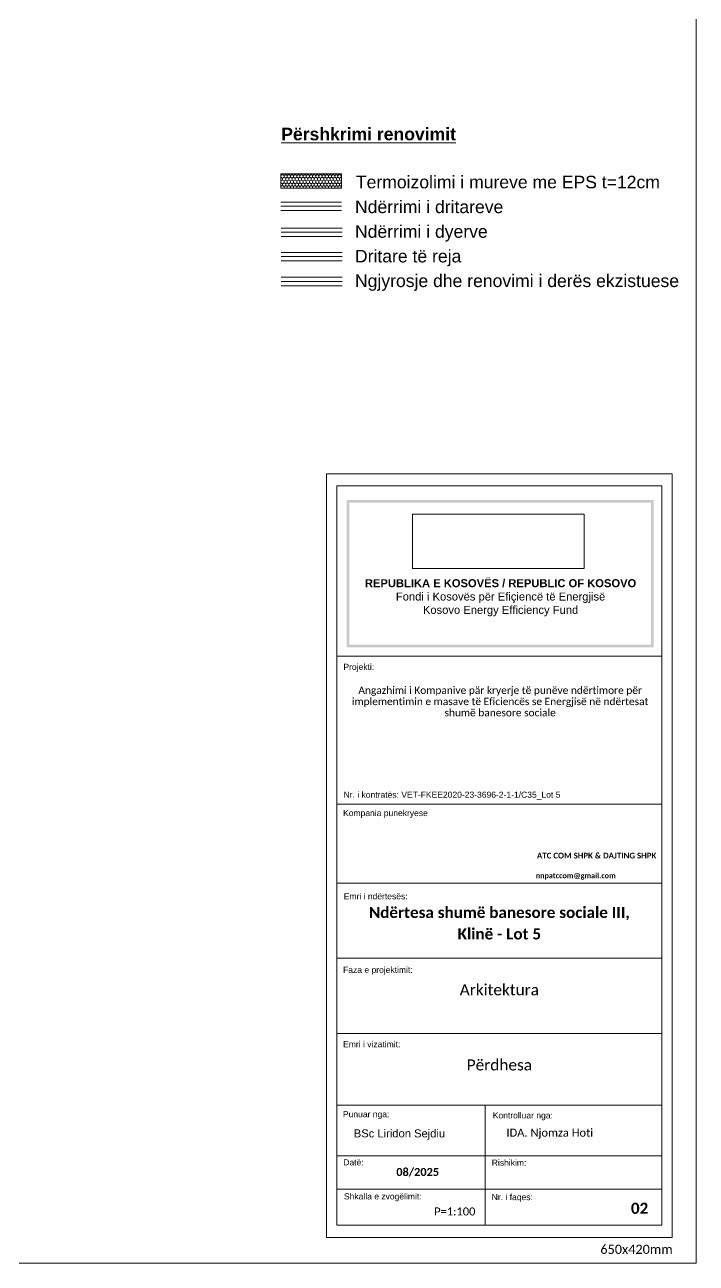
# Model space of a CAD drawing. Header units: feet. Extents: x 2791058 to 2855058, y -67651 to -26651.
# Drawn here: x 2840371 to 2855058, y -67651 to -40570 of the extents above; entities that cross this region are included whole.
import ezdxf

# ---------------------------------------------------------------- set-up
doc = ezdxf.new("R2010")
doc.units = ezdxf.units.FT
doc.header["$MEASUREMENT"] = 0
doc.header["$XCLIPFRAME"] = 0
for name, color, linetype, lineweight in [('Annotation - Text_Pen_No__1', 7, 'Continuous', 0), ('Dimensioning - General_Pen_No__41', 7, 'Continuous', 0), ('Shell - Roof_Pen_No__1', 7, 'Continuous', 0), ('Shell - Roof_Pen_No__21', 7, 'Continuous', 0), ('Structural - Bearing_Pen_No__1', 7, 'Continuous', 0), ('Structural - Bearing_Pen_No__11', 171, 'Continuous', 0), ('Structural - Bearing_Pen_No__20', 1, 'Continuous', 0), ('Structural - Bearing_Pen_No__60', 230, 'Continuous', 0), ('Text blocks_Pen_No__1', 7, 'Continuous', 0)]:
    doc.layers.add(name, color=color, linetype=linetype, lineweight=lineweight)
for name, color, linetype, lineweight, true_color in [('Annotation - Text_Pen_No__61', 7, 'Continuous', 0, 0x6a6a6a), ('Shell - Roof_Pen_No__61', 7, 'Continuous', 0, 0x6a6a6a), ('Structural - Bearing_Pen_No__14', 7, 'Continuous', 0, 0xbd8b17), ('Structural - Bearing_Pen_No__4', 7, 'Continuous', 0, 0x029e21), ('Structural - Bearing_Pen_No__86', 7, 'Continuous', 0, 0x5555ff)]:
    doc.layers.add(name, color=color, linetype=linetype, lineweight=lineweight, true_color=true_color)
doc.layers.add('Drawing & Figure', color=7, linetype='Continuous')
doc.styles.add('GENERATED_STYLE_1', font='arial.ttf')
doc.styles.add('GENERATED_STYLE_2', font='arialbd.ttf')
doc.styles.add('GENERATED_STYLE_3', font='calibri.ttf')
doc.styles.add('GENERATED_STYLE_4', font='calibrib.ttf')
doc.styles.add('GENERATED_STYLE_5', font='calibril.ttf')
doc.styles.add('MtXpl_Arial', font='', dxfattribs={"height": 0.2})
doc.styles.get('MtXpl_Arial').set_extended_font_data('Arial')
picture_1 = doc.add_image_def('image1.png', size_in_pixel=(354, 134))

msp = doc.modelspace()

# ---------------------------------------------------------------- hatches: boundary and pattern name
at = {"layer": 'Structural - Bearing_Pen_No__14', "linetype": 'Continuous', "lineweight": 0, "true_color": 0xbd8b17}
h = msp.add_hatch(dxfattribs=at)
h.set_pattern_fill('HEXAGONAL', color=42, style=0, pattern_type=2)
h.set_pattern_definition([(90, (2247653.82, -76424.97), (-69.282032, 0), [40, -80]), (90, (2247619.18, -76364.97), (-69.282032, 0), [40, -80]), (150, (2247653.82, -76384.97), (34.641016, 60), [40, -80]), (150, (2247584.54, -76384.97), (34.641016, 60), [40, -80]), (210, (2247653.82, -76424.97), (-34.641016, 60), [40, -80]), (210, (2247584.54, -76424.97), (-34.641016, 60), [40, -80])])
h.paths.add_polyline_path([(2845968.815, -44139.734), (2847296.999, -44139.734), (2847296.999, -43832.156), (2845968.815, -43832.156)])
at = {"layer": 'Structural - Bearing_Pen_No__86', "linetype": 'Continuous', "lineweight": 0, "true_color": 0x5555ff}
for points in [[(2847411.189, -50965.487), (2848682.43, -50965.487), (2848682.43, -51023.105), (2847468.807, -51023.105), (2847468.807, -54049.253), (2847411.189, -54049.253)], [(2848021.327, -51023.105), (2848021.327, -50965.487), (2854123.094, -50965.487), (2854123.094, -54049.253), (2854065.476, -54049.253), (2854065.476, -51023.105)], [(2847411.189, -52998.486), (2847468.807, -52998.486), (2847468.807, -54126.65), (2848682.43, -54126.65), (2848682.43, -54184.268), (2847411.189, -54184.268)], [(2848021.327, -54184.268), (2848021.327, -54126.65), (2854065.476, -54126.65), (2854065.476, -52998.486), (2854123.094, -52998.486), (2854123.094, -54184.268)]]:
    msp.add_hatch(color=173, dxfattribs=at).paths.add_polyline_path(points)

# ---------------------------------------------------------------- linework, layer by layer
at = {"layer": 'Shell - Roof_Pen_No__1', "color": 7, "linetype": 'Continuous', "lineweight": 0}
for p, q in [((2846968.567, -50390.067), (2854534.532, -50390.067)), ((2846968.567, -57613.376), (2846968.567, -50390.067)), ((2854534.532, -50390.067), (2854534.532, -67090.382)), ((2847199.039, -57613.376), (2847199.039, -50652.579)), ((2847199.039, -50652.579), (2854304.06, -50652.579)), ((2854304.06, -50652.579), (2854304.06, -57613.376)), ((2854304.06, -54377.208), (2847199.039, -54377.208)), ((2847199.039, -66819.915), (2847199.039, -54942.57)), ((2854304.06, -54942.57), (2854304.06, -66819.915)), ((2854304.06, -57613.376), (2847199.039, -57613.376)), ((2854304.06, -57613.376), (2847199.039, -57613.376)), ((2854304.06, -59341.541), (2847199.039, -59341.541)), ((2854304.06, -60983.666), (2847199.039, -60983.666)), ((2854304.06, -62625.791), (2847199.039, -62625.791)), ((2854304.06, -64198.016), (2847199.039, -64198.016)), ((2850442.876, -64198.016), (2850442.876, -66819.915)), ((2854304.06, -65305.045), (2847199.039, -65305.045)), ((2854304.06, -66032.898), (2847199.039, -66032.898)), ((2854304.06, -66819.915), (2847199.039, -66819.915)), ((2854534.532, -67090.382), (2846968.567, -67090.382))]:
    msp.add_line(p, q, dxfattribs=at)
at = {"layer": 'Shell - Roof_Pen_No__21', "color": 7, "linetype": 'Continuous', "lineweight": 0}
for p, q in [((2855057.579, -67651.285), (2855057.579, -26651.285)), ((2855057.579, -67651.285), (2855057.579, -26651.285)), ((2791057.579, -67651.285), (2855057.579, -67651.285))]:
    msp.add_line(p, q, dxfattribs=at)
at = {"layer": 'Shell - Roof_Pen_No__61', "color": 251, "linetype": 'Continuous', "lineweight": 0, "true_color": 0x6a6a6a}
msp.add_line((2846968.567, -67090.382), (2846968.567, -54942.57), dxfattribs=at)
at = {"layer": 'Structural - Bearing_Pen_No__1', "color": 7, "linetype": 'Continuous', "lineweight": 0, "flags": 128}
msp.add_lwpolyline([(2845968.815, -44139.734), (2847296.999, -44139.734), (2847296.999, -43832.156), (2845968.815, -43832.156)], close=True, dxfattribs=at)
at = {"layer": 'Structural - Bearing_Pen_No__11', "color": 171, "linetype": 'Continuous', "lineweight": 0}
for p, q in [((2845982.18, -46092.899), (2847310.364, -46092.899)), ((2845982.18, -46181.684), (2847310.364, -46181.684)), ((2845982.18, -46276.608), (2847310.364, -46276.608))]:
    msp.add_line(p, q, dxfattribs=at)
at = {"layer": 'Structural - Bearing_Pen_No__20', "color": 1, "linetype": 'Continuous', "lineweight": 0}
for p, q in [((2845968.815, -44449.583), (2847296.999, -44449.583)), ((2845968.815, -44538.368), (2847296.999, -44538.368)), ((2845968.815, -44633.292), (2847296.999, -44633.292))]:
    msp.add_line(p, q, dxfattribs=at)
at = {"layer": 'Structural - Bearing_Pen_No__4', "color": 104, "linetype": 'Continuous', "lineweight": 0, "true_color": 0x029e21}
for p, q in [((2845982.18, -45551.587), (2847310.364, -45551.587)), ((2845982.18, -45640.372), (2847310.364, -45640.372)), ((2845982.18, -45735.296), (2847310.364, -45735.296))]:
    msp.add_line(p, q, dxfattribs=at)
at = {"layer": 'Structural - Bearing_Pen_No__60', "color": 230, "linetype": 'Continuous', "lineweight": 0}
for p, q in [((2845982.18, -45017.207), (2847310.364, -45017.207)), ((2845982.18, -45105.992), (2847310.364, -45105.992)), ((2845982.18, -45200.916), (2847310.364, -45200.916))]:
    msp.add_line(p, q, dxfattribs=at)

# ---------------------------------------------------------------- texts
at = {"layer": 'Annotation - Text_Pen_No__1', "color": 7}
for s, style, p in [('IDA. Njomza Hoti', 'GENERATED_STYLE_3', (2850906.016, -64883.18)), ('08/2025', 'GENERATED_STYLE_4', (2848496.927, -65743.305))]:
    msp.add_text(s, height=175, dxfattribs=dict(at, style=style)).set_placement(p)
at = {"layer": 'Annotation - Text_Pen_No__1', "color": 7, "linetype": 'Continuous', "lineweight": 0, "attachment_point": 2}
for s, insert, char_height, style in [('\\A1;{\\pqc;\\fArial|b1|i0|c0|p34;REPUBLIKA E KOSOVËS / REPUBLIC OF KOSOVO\\P\\pqc;\\fArial|b0|i0|c0|p34;Fondi i Kosovës për Efiçiencë të Energjisë\\P\\pqc;\\fArial|b0|i0|c0|p34;Kosovo Energy Efficiency Fund\\P\\pqc;\\fArial|b1|i0|c0|p34;\\H1.042194x;}', (2850778.013, -52693.432), 175, 'GENERATED_STYLE_2'), ('\\A1;{\\pqc;\\fCalibri|b0|i0|c0|p34;Arkitektura}', (2850751.549, -61550.826), 242.5, 'GENERATED_STYLE_3'), ('\\A1;{\\pqc;\\fCalibri|b0|i0|c0|p34;Përdhesa}', (2850751.549, -63192.951), 242.5, 'GENERATED_STYLE_3'), ('\\A1;{\\pqc;\\fCalibri|b1|i0|c0|p34; 0\\fCalibri|b1|i0|c0|p34;2}', (2853776.415, -66327.985), 242.5, 'GENERATED_STYLE_4'), ('\\A1;{\\pqc;\\fCalibri|b0|i0|c0|p34;P=1:100}', (2849776.467, -66431.425), 175, 'GENERATED_STYLE_3')]:
    msp.add_mtext(s, dxfattribs=dict(at, insert=insert, char_height=char_height, style=style))
at = {"layer": 'Annotation - Text_Pen_No__1', "color": 7, "linetype": 'Continuous', "lineweight": 5, "insert": (2850768.515, -55041.768), "char_height": 160, "width": 6797.99537, "attachment_point": 2, "line_spacing_factor": 0.919632, "style": 'GENERATED_STYLE_5'}
msp.add_mtext('\\A1;\\pxqc;{\\fCalibri Light|b0|i0|c0|p34;Angazhimi i Kompanive pär kryerje të punëve ndërtimore për implementimin e masave të Eficiencës se Energjisë në ndërtesat shumë banesore sociale}', dxfattribs=at)
at = {"layer": 'Annotation - Text_Pen_No__1', "color": 7, "linetype": 'Continuous', "lineweight": 5, "attachment_point": 2}
for s, insert, char_height, style in [('\\A1;\\pxqc;ATC COM SHPK & DAJTING SHPK ', (2852878.607, -58675.523), 125, 'GENERATED_STYLE_4'), ('\\A1;\\pxqc;BSc Liridon Sejdiu', (2848566.508, -64724.821), 175, 'GENERATED_STYLE_1')]:
    msp.add_mtext(s, dxfattribs=dict(at, insert=insert, char_height=char_height, style=style))
at = {"layer": 'Annotation - Text_Pen_No__1', "color": 7, "linetype": 'Continuous', "lineweight": 0, "insert": (2850751.549, -59859.029), "char_height": 242.5, "attachment_point": 2, "line_spacing_factor": 1.16153, "style": 'GENERATED_STYLE_4'}
msp.add_mtext('\\pxqc;\\A1;Ndërtesa shumë banesore sociale III, \\PKlinë - Lot 5', dxfattribs=at)
at = {"layer": 'Annotation - Text_Pen_No__61', "color": 251, "linetype": 'Continuous', "lineweight": 0, "true_color": 0x6a6a6a, "insert": (2853751.093, -67247.013), "char_height": 200, "attachment_point": 2, "style": 'GENERATED_STYLE_3'}
msp.add_mtext('\\A1;{\\pqc;\\fCalibri|b0|i0|c0|p34;650\\fCalibri|b0|i0|c0|p34;x420\\fCalibri|b0|i0|c0|p34;mm}', dxfattribs=at)
at = {"layer": 'Dimensioning - General_Pen_No__41', "color": 7, "linetype": 'Continuous', "lineweight": 0, "attachment_point": 7}
for s, insert, char_height, style in [('\\A1;{\\pql;\\fArial|b1|i0|c0|p34;\\L\\LPërshkrimi renovimit}', (2845980.313, -43100.624), 275, 'GENERATED_STYLE_2'), ('\\A1;{\\pql;\\fArial|b0|i0|c0|p34;Projekti:}', (2847339.908, -54717.746), 133.375, 'GENERATED_STYLE_1'), ('\\A1;\\pxql;Nr. i kontratës: VET-FKEE2020-23-3696-2-1-1/C35_Lot 5', (2847343.655, -57511.339), 133.375, 'GENERATED_STYLE_1'), ('\\A1;\\pxql;Kompania punekryese', (2847333.07, -57914.223), 133.375, 'GENERATED_STYLE_1'), ('\\A1;{\\pql;\\fArial|b0|i0|c0|p34;Emri i ndërtesës:}', (2847347.565, -59695.295), 133.375, 'GENERATED_STYLE_1'), ('\\A1;{\\pql;\\fArial|b0|i0|c0|p34;Faza e projektimit:}', (2847333.368, -61342.271), 133.375, 'GENERATED_STYLE_1'), ('\\A1;{\\pql;\\fArial|b0|i0|c0|p34;Emri i vizatimit:}', (2847333.833, -62930.548), 133.375, 'GENERATED_STYLE_1'), ('\\A1;{\\pql;\\fArial|b0|i0|c0|p34;Punuar nga:}', (2847329.673, -64499.11), 133.375, 'GENERATED_STYLE_1'), ('\\A1;{\\pql;\\fArial|b0|i0|c0|p34;Kontrolluar nga:}', (2850607.31, -64525.192), 133.375, 'GENERATED_STYLE_1'), ('\\A1;{\\pql;\\fArial|b0|i0|c0|p34;Datë:}', (2847337.678, -65513.896), 133.375, 'GENERATED_STYLE_1'), ('\\A1;{\\pql;\\fArial|b0|i0|c0|p34;Rishikim:}', (2850585.516, -65522.118), 133.375, 'GENERATED_STYLE_1'), ('\\A1;{\\pql;\\fArial|b0|i0|c0|p34;Shkalla e zvogëlimit:}', (2847352.512, -66296.499), 133.375, 'GENERATED_STYLE_1'), ('\\A1;{\\pql;\\fArial|b0|i0|c0|p34;Nr. i faqes:}', (2850584.332, -66312.095), 133.375, 'GENERATED_STYLE_1')]:
    msp.add_mtext(s, dxfattribs=dict(at, insert=insert, char_height=char_height, style=style))
at = {"layer": 'Dimensioning - General_Pen_No__41', "color": 7, "linetype": 'Continuous', "lineweight": 5, "insert": (2851548.656, -59262.732), "char_height": 115, "attachment_point": 7, "line_spacing_factor": 0.922253, "style": 'GENERATED_STYLE_1'}
msp.add_mtext('\\A1;\\pxql,t6.4112,13.191,20.438,28.538;{\\fCalibri|b1|i0|c0|p34;nnpatccom@gmail.com}', dxfattribs=at)
at = {"layer": 'Text blocks_Pen_No__1', "color": 7, "linetype": 'Continuous', "lineweight": 0, "style": 'MtXpl_Arial'}
for s, p in [('Termoizolimi i mureve me EPS t=12cm', (2847613.667, -44146.489)), ('Ndërrimi i dritareve', (2847593.592, -44688.714)), ('Ndërrimi i dyerve', (2847593.592, -45227.778)), ('Dritare të reja', (2847593.042, -45766.842)), ('Ngjyrosje dhe renovimi i derës ekzistuese', (2847593.592, -46305.906))]:
    msp.add_text(s, height=275, dxfattribs=at).set_placement(p)

# ---------------------------------------------------------------- pictures from other files: only their frames are drawn
at = {"layer": 'Drawing & Figure', "linetype": 'Continuous', "lineweight": 0}
image = msp.add_image(picture_1, insert=(2848850.567, -52458.187), size_in_units=(3758.688, 1183.979), dxfattribs=at)
image.set_boundary_path([(-0.5, -0.5), (353.5, 133.5)])

doc.saveas('drawing.dxf')
